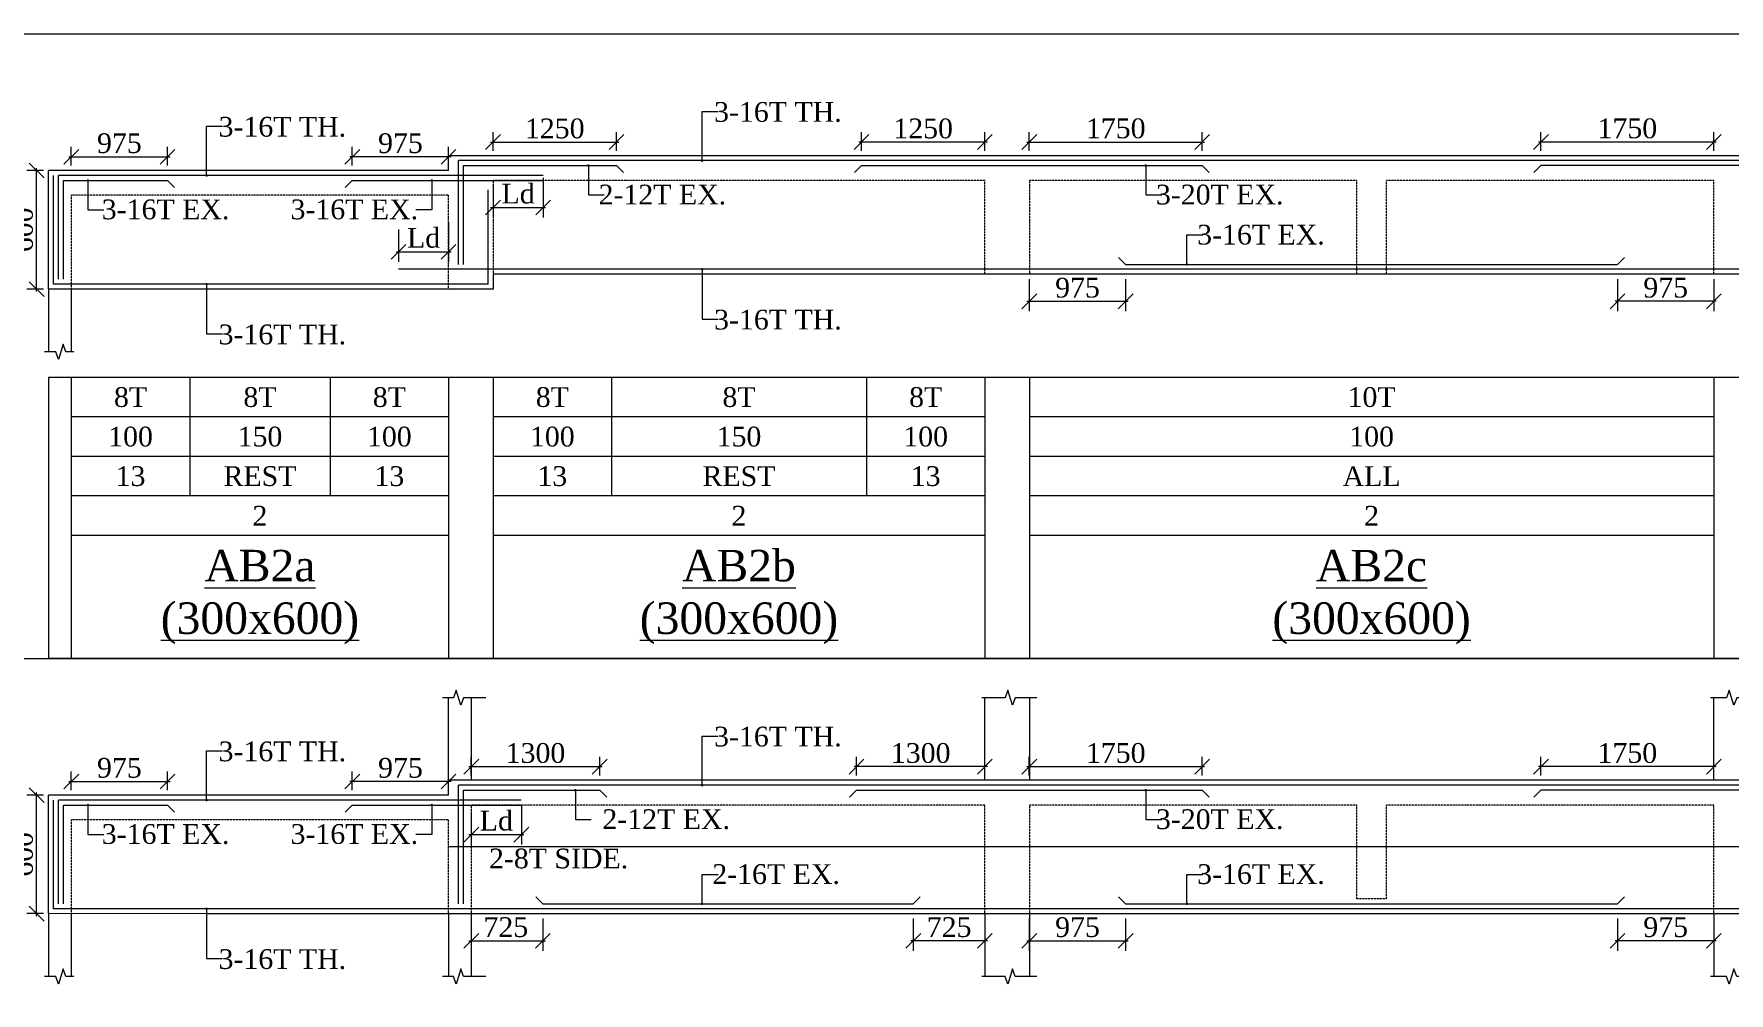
# Model space of a CAD drawing. Header units: inches. Extents: x 11017527 to 11245450, y -2821070 to -2693013.
# Drawn here: x 11085609 to 11102772, y -2754887 to -2745177 of the extents above; entities that cross this region are included whole.
import ezdxf
from ezdxf.enums import TextEntityAlignment as Align

# ---------------------------------------------------------------- set-up
doc = ezdxf.new("R2010")
doc.units = ezdxf.units.IN
doc.header["$LTSCALE"] = 0.5
doc.header["$MEASUREMENT"] = 0
doc.linetypes.add('HIDDEN', pattern=[9.525, 6.35, -3.175])
doc.layers.get('0').update_dxf_attribs({"lineweight": 0})
for name, color, linetype, lineweight in [('S-CUT OUT LINE', 9, 'Continuous', 9), ('S-DIM L.S.', 4, 'Continuous', 9), ('S-L.S.SECTION', 5, 'Continuous', 9), ('S-L.S.SLAB LINE', 8, 'HIDDEN', 5), ('S-L.S.STEEL', 6, 'Continuous', 15), ('S-SECTION MARK', 7, 'Continuous', 0), ('S-SHEET', 251, 'Continuous', 0), ('S-TEXT', 7, 'Continuous', 0), ('S-TEXT L.S. BEAM NO.', 30, 'Continuous', 5), ('S-TEXT. L.S.', 7, 'Continuous', 13)]:
    doc.layers.add(name, color=color, linetype=linetype, lineweight=lineweight)
doc.styles.add('135', font='arial.ttf', dxfattribs={"width": 0.8, "height": 135})
doc.styles.get("Standard").update_dxf_attribs({"font": 'times.ttf'})
doc.styles.add('TEXT', font='times.ttf')
doc.dimstyles.new('75', dxfattribs={"dimtxt": 135, "dimasz": 90, "dimexe": 0.1, "dimexo": 0.03, "dimgap": 0.09, "dimtad": 1, "dimdec": 0, "dimzin": 0, "dimdsep": 46, "dimtxsty": '135', "dimblk": 'ARCHTICK', "dimcen": 0.09, "dimclrd": 256, "dimclre": 256, "dimclrt": 256, "dimadec": 0, "dimazin": 0, "dimtfac": 1, "dimtdec": 0, "dimtofl": 0, "dimtmove": 1, "dimatfit": 3, "dimldrblk": 'DOTSMALL', "dimfxl": 1, "dimtolj": 1, "dimtzin": 0, "dimlwd": -1, "dimlwe": -1, "dimarcsym": 0})
doc.dimstyles.new('SETU_1', dxfattribs={"dimtxt": 200, "dimasz": 150, "dimexe": 100, "dimexo": 50, "dimgap": 35, "dimtad": 1, "dimdec": 0, "dimzin": 0, "dimdsep": 46, "dimtxsty": 'Standard', "dimblk": 'OBLIQUE', "dimcen": 150, "dimdle": 25, "dimclrd": 4, "dimclre": 7, "dimclrt": 256, "dimadec": 0, "dimazin": 0, "dimtfac": 1, "dimtdec": 0, "dimtofl": 0, "dimtmove": 1, "dimatfit": 3, "dimfxl": 1, "dimtolj": 1, "dimtzin": 0, "dimlwd": -1, "dimlwe": 5, "dimarcsym": 1})

# ---------------------------------------------------------------- blocks, each defined once
blk = doc.blocks.new('_Oblique')
at = {"color": 0, "linetype": 'ByBlock', "lineweight": -2}
blk.add_line((-0.5, -0.5), (0.5, 0.5), dxfattribs=at)
blk = doc.blocks.new('*D30')
at = {"layer": 'S-DIM L.S.', "color": 7, "lineweight": 5, "transparency": 16777216}
for p, q in [((11085987, -2746510), (11085987, -2746321)), ((11086962, -2746510), (11086962, -2746321))]:
    blk.add_line(p, q, dxfattribs=at)
at = {"layer": 'S-DIM L.S.', "color": 7, "transparency": 16777216}
blk.add_line((11085962, -2746421), (11086987, -2746421), dxfattribs=at)
at = {"layer": 'S-DIM L.S.', "color": 7, "transparency": 16777216, "xscale": 150, "yscale": 150, "zscale": 150, "rotation": 180}
blk.add_blockref('_Oblique', (11085987, -2746421), dxfattribs=at)
at = {"layer": 'S-DIM L.S.', "color": 7, "transparency": 16777216, "xscale": 150, "yscale": 150, "zscale": 150}
blk.add_blockref('_Oblique', (11086962, -2746421), dxfattribs=at)
at = {"layer": 'S-DIM L.S.', "transparency": 16777216, "insert": (11086474, -2746284), "char_height": 200, "attachment_point": 5, "style": 'TEXT'}
blk.add_mtext('\\A1;975', dxfattribs=at)
blk = doc.blocks.new('*D31')
at = {"layer": 'S-DIM L.S.', "color": 7, "lineweight": 5, "transparency": 16777216}
for p, q in [((11088832, -2746510), (11088832, -2746321)), ((11089807, -2746510), (11089807, -2746321))]:
    blk.add_line(p, q, dxfattribs=at)
at = {"layer": 'S-DIM L.S.', "color": 7, "transparency": 16777216}
blk.add_line((11089832, -2746421), (11088807, -2746421), dxfattribs=at)
at = {"layer": 'S-DIM L.S.', "color": 7, "transparency": 16777216, "xscale": 150, "yscale": 150, "zscale": 150, "rotation": 180}
blk.add_blockref('_Oblique', (11088832, -2746421), dxfattribs=at)
at = {"layer": 'S-DIM L.S.', "color": 7, "transparency": 16777216, "xscale": 150, "yscale": 150, "zscale": 150}
blk.add_blockref('_Oblique', (11089807, -2746421), dxfattribs=at)
at = {"layer": 'S-DIM L.S.', "transparency": 16777216, "insert": (11089320, -2746284), "char_height": 200, "attachment_point": 5, "style": 'TEXT'}
blk.add_mtext('\\A1;975', dxfattribs=at)
blk = doc.blocks.new('*D32')
at = {"layer": 'S-DIM L.S.', "color": 7, "lineweight": 5, "transparency": 16777216}
for p, q in [((11085707, -2746560), (11085536, -2746560)), ((11085707, -2747760), (11085536, -2747760))]:
    blk.add_line(p, q, dxfattribs=at)
at = {"layer": 'S-DIM L.S.', "color": 6, "transparency": 16777216}
blk.add_line((11085636, -2747785), (11085636, -2746535), dxfattribs=at)
at = {"layer": 'S-DIM L.S.', "color": 6, "transparency": 16777216, "xscale": 150, "yscale": 150, "zscale": 150}
for p, rotation in [((11085636, -2746560), 90), ((11085636, -2747760), 270)]:
    blk.add_blockref('_Oblique', p, dxfattribs=dict(at, rotation=rotation))
at = {"layer": 'S-DIM L.S.', "transparency": 16777216, "insert": (11085499, -2747160), "char_height": 200, "attachment_point": 5, "rotation": 90, "style": 'TEXT'}
blk.add_mtext('\\A1;600', dxfattribs=at)
blk = doc.blocks.new('_ArchTick')
at = {"color": 0, "linetype": 'ByBlock', "const_width": 0.15}
blk.add_lwpolyline([(-0.5, -0.5), (0.5, 0.5)], dxfattribs=at)
blk = doc.blocks.new('*D35')
at = {"layer": 'S-DIM L.S.', "color": 7, "transparency": 16777216}
blk.add_line((11090232, -2746271), (11091532, -2746271), dxfattribs=at)
at = {"layer": 'S-DIM L.S.', "color": 7, "lineweight": 5, "transparency": 16777216}
for p, q in [((11090257, -2746360), (11090257, -2746171)), ((11091507, -2746360), (11091507, -2746171))]:
    blk.add_line(p, q, dxfattribs=at)
at = {"layer": 'S-DIM L.S.', "color": 7, "transparency": 16777216, "xscale": 150, "yscale": 150, "zscale": 150, "rotation": 180}
blk.add_blockref('_Oblique', (11090257, -2746271), dxfattribs=at)
at = {"layer": 'S-DIM L.S.', "color": 7, "transparency": 16777216, "xscale": 150, "yscale": 150, "zscale": 150}
blk.add_blockref('_Oblique', (11091507, -2746271), dxfattribs=at)
at = {"layer": 'S-DIM L.S.', "transparency": 16777216, "insert": (11090882, -2746135), "char_height": 200, "attachment_point": 5, "style": 'TEXT'}
blk.add_mtext('\\A1;1250', dxfattribs=at)
blk = doc.blocks.new('*D38')
at = {"layer": 'S-DIM L.S.', "color": 7, "transparency": 16777216}
blk.add_line((11102642, -2746271), (11100842, -2746271), dxfattribs=at)
at = {"layer": 'S-DIM L.S.', "color": 7, "lineweight": 5, "transparency": 16777216}
for p, q in [((11100867, -2746360), (11100867, -2746171)), ((11102617, -2746360), (11102617, -2746171))]:
    blk.add_line(p, q, dxfattribs=at)
at = {"layer": 'S-DIM L.S.', "color": 7, "transparency": 16777216, "xscale": 150, "yscale": 150, "zscale": 150, "rotation": 180}
blk.add_blockref('_Oblique', (11100867, -2746271), dxfattribs=at)
at = {"layer": 'S-DIM L.S.', "color": 7, "transparency": 16777216, "xscale": 150, "yscale": 150, "zscale": 150}
blk.add_blockref('_Oblique', (11102617, -2746271), dxfattribs=at)
at = {"layer": 'S-DIM L.S.', "transparency": 16777216, "insert": (11101742, -2746134), "char_height": 200, "attachment_point": 5, "style": 'TEXT'}
blk.add_mtext('\\A1;1750', dxfattribs=at)
blk = doc.blocks.new('*D39')
at = {"layer": 'S-DIM L.S.', "color": 7, "lineweight": 5, "transparency": 16777216}
for p, q in [((11101642, -2747660), (11101642, -2747984)), ((11102617, -2747660), (11102617, -2747984))]:
    blk.add_line(p, q, dxfattribs=at)
at = {"layer": 'S-DIM L.S.', "color": 7, "transparency": 16777216}
blk.add_line((11102642, -2747884), (11101617, -2747884), dxfattribs=at)
at = {"layer": 'S-DIM L.S.', "color": 7, "transparency": 16777216, "xscale": 150, "yscale": 150, "zscale": 150, "rotation": 180}
blk.add_blockref('_Oblique', (11101642, -2747884), dxfattribs=at)
at = {"layer": 'S-DIM L.S.', "color": 7, "transparency": 16777216, "xscale": 150, "yscale": 150, "zscale": 150}
blk.add_blockref('_Oblique', (11102617, -2747884), dxfattribs=at)
at = {"layer": 'S-DIM L.S.', "transparency": 16777216, "insert": (11102130, -2747747), "char_height": 200, "attachment_point": 5, "style": 'TEXT'}
blk.add_mtext('\\A1;975', dxfattribs=at)
blk = doc.blocks.new('*D40')
at = {"layer": 'S-DIM L.S.', "color": 7, "transparency": 16777216}
blk.add_line((11095662, -2746271), (11097462, -2746271), dxfattribs=at)
at = {"layer": 'S-DIM L.S.', "color": 7, "lineweight": 5, "transparency": 16777216}
for p, q in [((11095687, -2746360), (11095687, -2746171)), ((11097437, -2746360), (11097437, -2746171))]:
    blk.add_line(p, q, dxfattribs=at)
at = {"layer": 'S-DIM L.S.', "color": 7, "transparency": 16777216, "xscale": 150, "yscale": 150, "zscale": 150, "rotation": 180}
blk.add_blockref('_Oblique', (11095687, -2746271), dxfattribs=at)
at = {"layer": 'S-DIM L.S.', "color": 7, "transparency": 16777216, "xscale": 150, "yscale": 150, "zscale": 150}
blk.add_blockref('_Oblique', (11097437, -2746271), dxfattribs=at)
at = {"layer": 'S-DIM L.S.', "transparency": 16777216, "insert": (11096562, -2746134), "char_height": 200, "attachment_point": 5, "style": 'TEXT'}
blk.add_mtext('\\A1;1750', dxfattribs=at)
blk = doc.blocks.new('*D41')
at = {"layer": 'S-DIM L.S.', "color": 7, "lineweight": 5, "transparency": 16777216}
for p, q in [((11095687, -2747660), (11095687, -2747984)), ((11096662, -2747660), (11096662, -2747984))]:
    blk.add_line(p, q, dxfattribs=at)
at = {"layer": 'S-DIM L.S.', "color": 7, "transparency": 16777216}
blk.add_line((11095662, -2747884), (11096687, -2747884), dxfattribs=at)
at = {"layer": 'S-DIM L.S.', "color": 7, "transparency": 16777216, "xscale": 150, "yscale": 150, "zscale": 150, "rotation": 180}
blk.add_blockref('_Oblique', (11095687, -2747884), dxfattribs=at)
at = {"layer": 'S-DIM L.S.', "color": 7, "transparency": 16777216, "xscale": 150, "yscale": 150, "zscale": 150}
blk.add_blockref('_Oblique', (11096662, -2747884), dxfattribs=at)
at = {"layer": 'S-DIM L.S.', "transparency": 16777216, "insert": (11096175, -2747747), "char_height": 200, "attachment_point": 5, "style": 'TEXT'}
blk.add_mtext('\\A1;975', dxfattribs=at)
blk = doc.blocks.new('*D42')
at = {"layer": 'S-DIM L.S.', "color": 7, "transparency": 16777216}
blk.add_line((11095262, -2746271), (11093962, -2746271), dxfattribs=at)
at = {"layer": 'S-DIM L.S.', "color": 7, "lineweight": 5, "transparency": 16777216}
for p, q in [((11093987, -2746360), (11093987, -2746171)), ((11095237, -2746360), (11095237, -2746171))]:
    blk.add_line(p, q, dxfattribs=at)
at = {"layer": 'S-DIM L.S.', "color": 7, "transparency": 16777216, "xscale": 150, "yscale": 150, "zscale": 150, "rotation": 180}
blk.add_blockref('_Oblique', (11093987, -2746271), dxfattribs=at)
at = {"layer": 'S-DIM L.S.', "color": 7, "transparency": 16777216, "xscale": 150, "yscale": 150, "zscale": 150}
blk.add_blockref('_Oblique', (11095237, -2746271), dxfattribs=at)
at = {"layer": 'S-DIM L.S.', "transparency": 16777216, "insert": (11094612, -2746135), "char_height": 200, "attachment_point": 5, "style": 'TEXT'}
blk.add_mtext('\\A1;1250', dxfattribs=at)
blk = doc.blocks.new('*D329')
at = {"layer": 'S-DIM L.S.', "color": 7, "lineweight": 5, "transparency": 16777216}
for p, q in [((11089301, -2747158), (11089301, -2747483)), ((11089807, -2747083), (11089807, -2747483))]:
    blk.add_line(p, q, dxfattribs=at)
at = {"layer": 'S-DIM L.S.', "color": 7, "transparency": 16777216}
blk.add_line((11089276, -2747383), (11089832, -2747383), dxfattribs=at)
at = {"layer": 'S-DIM L.S.', "color": 7, "transparency": 16777216, "xscale": 150, "yscale": 150, "zscale": 150, "rotation": 180}
blk.add_blockref('_Oblique', (11089301, -2747383), dxfattribs=at)
at = {"layer": 'S-DIM L.S.', "color": 7, "transparency": 16777216, "xscale": 150, "yscale": 150, "zscale": 150}
blk.add_blockref('_Oblique', (11089807, -2747383), dxfattribs=at)
at = {"layer": 'S-DIM L.S.', "transparency": 16777216, "insert": (11089554, -2747243), "char_height": 200, "attachment_point": 5, "style": 'TEXT'}
blk.add_mtext('\\A1;Ld', dxfattribs=at)
blk = doc.blocks.new('*D330')
at = {"layer": 'S-DIM L.S.', "color": 7, "lineweight": 5, "transparency": 16777216}
for p, q in [((11090764, -2746635), (11090764, -2747034)), ((11090257, -2746710), (11090257, -2747034))]:
    blk.add_line(p, q, dxfattribs=at)
at = {"layer": 'S-DIM L.S.', "color": 7, "transparency": 16777216}
blk.add_line((11090232, -2746934), (11090789, -2746934), dxfattribs=at)
at = {"layer": 'S-DIM L.S.', "color": 7, "transparency": 16777216, "xscale": 150, "yscale": 150, "zscale": 150, "rotation": 180}
blk.add_blockref('_Oblique', (11090257, -2746934), dxfattribs=at)
at = {"layer": 'S-DIM L.S.', "color": 7, "transparency": 16777216, "xscale": 150, "yscale": 150, "zscale": 150}
blk.add_blockref('_Oblique', (11090764, -2746934), dxfattribs=at)
at = {"layer": 'S-DIM L.S.', "transparency": 16777216, "insert": (11090511, -2746795), "char_height": 200, "attachment_point": 5, "style": 'TEXT'}
blk.add_mtext('\\A1;Ld', dxfattribs=at)
blk = doc.blocks.new('*D358')
at = {"layer": 'S-DIM L.S.', "color": 7, "lineweight": 5, "transparency": 16777216}
for p, q in [((11085987, -2752833), (11085987, -2752645)), ((11086962, -2752833), (11086962, -2752645))]:
    blk.add_line(p, q, dxfattribs=at)
at = {"layer": 'S-DIM L.S.', "color": 7, "transparency": 16777216}
blk.add_line((11085962, -2752745), (11086987, -2752745), dxfattribs=at)
at = {"layer": 'S-DIM L.S.', "color": 7, "transparency": 16777216, "xscale": 150, "yscale": 150, "zscale": 150, "rotation": 180}
blk.add_blockref('_Oblique', (11085987, -2752745), dxfattribs=at)
at = {"layer": 'S-DIM L.S.', "color": 7, "transparency": 16777216, "xscale": 150, "yscale": 150, "zscale": 150}
blk.add_blockref('_Oblique', (11086962, -2752745), dxfattribs=at)
at = {"layer": 'S-DIM L.S.', "transparency": 16777216, "insert": (11086474, -2752608), "char_height": 200, "attachment_point": 5, "style": 'TEXT'}
blk.add_mtext('\\A1;975', dxfattribs=at)
blk = doc.blocks.new('*D359')
at = {"layer": 'S-DIM L.S.', "color": 7, "lineweight": 5, "transparency": 16777216}
for p, q in [((11088832, -2752833), (11088832, -2752645)), ((11089807, -2752833), (11089807, -2752645))]:
    blk.add_line(p, q, dxfattribs=at)
at = {"layer": 'S-DIM L.S.', "color": 7, "transparency": 16777216}
blk.add_line((11089832, -2752745), (11088807, -2752745), dxfattribs=at)
at = {"layer": 'S-DIM L.S.', "color": 7, "transparency": 16777216, "xscale": 150, "yscale": 150, "zscale": 150, "rotation": 180}
blk.add_blockref('_Oblique', (11088832, -2752745), dxfattribs=at)
at = {"layer": 'S-DIM L.S.', "color": 7, "transparency": 16777216, "xscale": 150, "yscale": 150, "zscale": 150}
blk.add_blockref('_Oblique', (11089807, -2752745), dxfattribs=at)
at = {"layer": 'S-DIM L.S.', "transparency": 16777216, "insert": (11089320, -2752608), "char_height": 200, "attachment_point": 5, "style": 'TEXT'}
blk.add_mtext('\\A1;975', dxfattribs=at)
blk = doc.blocks.new('*D360')
at = {"layer": 'S-DIM L.S.', "color": 7, "lineweight": 5, "transparency": 16777216}
for p, q in [((11085707, -2752883), (11085536, -2752883)), ((11085707, -2754083), (11085536, -2754083))]:
    blk.add_line(p, q, dxfattribs=at)
at = {"layer": 'S-DIM L.S.', "color": 6, "transparency": 16777216}
blk.add_line((11085636, -2754108), (11085636, -2752858), dxfattribs=at)
at = {"layer": 'S-DIM L.S.', "color": 6, "transparency": 16777216, "xscale": 150, "yscale": 150, "zscale": 150}
for p, rotation in [((11085636, -2752883), 90), ((11085636, -2754083), 270)]:
    blk.add_blockref('_Oblique', p, dxfattribs=dict(at, rotation=rotation))
at = {"layer": 'S-DIM L.S.', "transparency": 16777216, "insert": (11085499, -2753483), "char_height": 200, "attachment_point": 5, "rotation": 90, "style": 'TEXT'}
blk.add_mtext('\\A1;600', dxfattribs=at)
blk = doc.blocks.new('*D361')
at = {"layer": 'S-DIM L.S.', "color": 7, "lineweight": 5, "transparency": 16777216}
for p, q in [((11090037, -2752683), (11090037, -2752495)), ((11091337, -2752683), (11091337, -2752495))]:
    blk.add_line(p, q, dxfattribs=at)
at = {"layer": 'S-DIM L.S.', "color": 7, "transparency": 16777216}
blk.add_line((11090012, -2752595), (11091362, -2752595), dxfattribs=at)
at = {"layer": 'S-DIM L.S.', "color": 7, "transparency": 16777216, "xscale": 150, "yscale": 150, "zscale": 150, "rotation": 180}
blk.add_blockref('_Oblique', (11090037, -2752595), dxfattribs=at)
at = {"layer": 'S-DIM L.S.', "color": 7, "transparency": 16777216, "xscale": 150, "yscale": 150, "zscale": 150}
blk.add_blockref('_Oblique', (11091337, -2752595), dxfattribs=at)
at = {"layer": 'S-DIM L.S.', "transparency": 16777216, "insert": (11090687, -2752458), "char_height": 200, "attachment_point": 5, "style": 'TEXT'}
blk.add_mtext('\\A1;1300', dxfattribs=at)
blk = doc.blocks.new('*D362')
at = {"layer": 'S-DIM L.S.', "color": 7, "lineweight": 5, "transparency": 16777216}
for p, q in [((11090037, -2754133), (11090037, -2754458)), ((11090762, -2754133), (11090762, -2754458))]:
    blk.add_line(p, q, dxfattribs=at)
at = {"layer": 'S-DIM L.S.', "color": 7, "transparency": 16777216}
blk.add_line((11090012, -2754358), (11090787, -2754358), dxfattribs=at)
at = {"layer": 'S-DIM L.S.', "color": 7, "transparency": 16777216, "xscale": 150, "yscale": 150, "zscale": 150, "rotation": 180}
blk.add_blockref('_Oblique', (11090037, -2754358), dxfattribs=at)
at = {"layer": 'S-DIM L.S.', "color": 7, "transparency": 16777216, "xscale": 150, "yscale": 150, "zscale": 150}
blk.add_blockref('_Oblique', (11090762, -2754358), dxfattribs=at)
at = {"layer": 'S-DIM L.S.', "transparency": 16777216, "insert": (11090387, -2754221), "char_height": 200, "attachment_point": 5, "style": 'TEXT'}
blk.add_mtext('\\A1;725', dxfattribs=at)
blk = doc.blocks.new('*D350')
at = {"layer": 'S-DIM L.S.', "color": 7, "lineweight": 5, "transparency": 16777216}
for p, q in [((11100867, -2752683), (11100867, -2752495)), ((11102617, -2752683), (11102617, -2752495))]:
    blk.add_line(p, q, dxfattribs=at)
at = {"layer": 'S-DIM L.S.', "color": 7, "transparency": 16777216}
blk.add_line((11102642, -2752595), (11100842, -2752595), dxfattribs=at)
at = {"layer": 'S-DIM L.S.', "color": 7, "transparency": 16777216, "xscale": 150, "yscale": 150, "zscale": 150, "rotation": 180}
blk.add_blockref('_Oblique', (11100867, -2752595), dxfattribs=at)
at = {"layer": 'S-DIM L.S.', "color": 7, "transparency": 16777216, "xscale": 150, "yscale": 150, "zscale": 150}
blk.add_blockref('_Oblique', (11102617, -2752595), dxfattribs=at)
at = {"layer": 'S-DIM L.S.', "transparency": 16777216, "insert": (11101742, -2752458), "char_height": 200, "attachment_point": 5, "style": 'TEXT'}
blk.add_mtext('\\A1;1750', dxfattribs=at)
blk = doc.blocks.new('*D351')
at = {"layer": 'S-DIM L.S.', "color": 7, "lineweight": 5, "transparency": 16777216}
for p, q in [((11101642, -2754133), (11101642, -2754458)), ((11102617, -2754133), (11102617, -2754458))]:
    blk.add_line(p, q, dxfattribs=at)
at = {"layer": 'S-DIM L.S.', "color": 7, "transparency": 16777216}
blk.add_line((11102642, -2754358), (11101617, -2754358), dxfattribs=at)
at = {"layer": 'S-DIM L.S.', "color": 7, "transparency": 16777216, "xscale": 150, "yscale": 150, "zscale": 150, "rotation": 180}
blk.add_blockref('_Oblique', (11101642, -2754358), dxfattribs=at)
at = {"layer": 'S-DIM L.S.', "color": 7, "transparency": 16777216, "xscale": 150, "yscale": 150, "zscale": 150}
blk.add_blockref('_Oblique', (11102617, -2754358), dxfattribs=at)
at = {"layer": 'S-DIM L.S.', "transparency": 16777216, "insert": (11102130, -2754221), "char_height": 200, "attachment_point": 5, "style": 'TEXT'}
blk.add_mtext('\\A1;975', dxfattribs=at)
blk = doc.blocks.new('*D352')
at = {"layer": 'S-DIM L.S.', "color": 7, "lineweight": 5, "transparency": 16777216}
for p, q in [((11095687, -2752683), (11095687, -2752495)), ((11097437, -2752683), (11097437, -2752495))]:
    blk.add_line(p, q, dxfattribs=at)
at = {"layer": 'S-DIM L.S.', "color": 7, "transparency": 16777216}
blk.add_line((11095662, -2752595), (11097462, -2752595), dxfattribs=at)
at = {"layer": 'S-DIM L.S.', "color": 7, "transparency": 16777216, "xscale": 150, "yscale": 150, "zscale": 150, "rotation": 180}
blk.add_blockref('_Oblique', (11095687, -2752595), dxfattribs=at)
at = {"layer": 'S-DIM L.S.', "color": 7, "transparency": 16777216, "xscale": 150, "yscale": 150, "zscale": 150}
blk.add_blockref('_Oblique', (11097437, -2752595), dxfattribs=at)
at = {"layer": 'S-DIM L.S.', "transparency": 16777216, "insert": (11096562, -2752458), "char_height": 200, "attachment_point": 5, "style": 'TEXT'}
blk.add_mtext('\\A1;1750', dxfattribs=at)
blk = doc.blocks.new('*D353')
at = {"layer": 'S-DIM L.S.', "color": 7, "lineweight": 5, "transparency": 16777216}
for p, q in [((11095687, -2754133), (11095687, -2754458)), ((11096662, -2754133), (11096662, -2754458))]:
    blk.add_line(p, q, dxfattribs=at)
at = {"layer": 'S-DIM L.S.', "color": 7, "transparency": 16777216}
blk.add_line((11095662, -2754358), (11096687, -2754358), dxfattribs=at)
at = {"layer": 'S-DIM L.S.', "color": 7, "transparency": 16777216, "xscale": 150, "yscale": 150, "zscale": 150, "rotation": 180}
blk.add_blockref('_Oblique', (11095687, -2754358), dxfattribs=at)
at = {"layer": 'S-DIM L.S.', "color": 7, "transparency": 16777216, "xscale": 150, "yscale": 150, "zscale": 150}
blk.add_blockref('_Oblique', (11096662, -2754358), dxfattribs=at)
at = {"layer": 'S-DIM L.S.', "transparency": 16777216, "insert": (11096175, -2754221), "char_height": 200, "attachment_point": 5, "style": 'TEXT'}
blk.add_mtext('\\A1;975', dxfattribs=at)
blk = doc.blocks.new('*D354')
at = {"layer": 'S-DIM L.S.', "color": 7, "lineweight": 5, "transparency": 16777216}
for p, q in [((11093937, -2752683), (11093937, -2752495)), ((11095237, -2752683), (11095237, -2752495))]:
    blk.add_line(p, q, dxfattribs=at)
at = {"layer": 'S-DIM L.S.', "color": 7, "transparency": 16777216}
blk.add_line((11095262, -2752595), (11093912, -2752595), dxfattribs=at)
at = {"layer": 'S-DIM L.S.', "color": 7, "transparency": 16777216, "xscale": 150, "yscale": 150, "zscale": 150, "rotation": 180}
blk.add_blockref('_Oblique', (11093937, -2752595), dxfattribs=at)
at = {"layer": 'S-DIM L.S.', "color": 7, "transparency": 16777216, "xscale": 150, "yscale": 150, "zscale": 150}
blk.add_blockref('_Oblique', (11095237, -2752595), dxfattribs=at)
at = {"layer": 'S-DIM L.S.', "transparency": 16777216, "insert": (11094587, -2752458), "char_height": 200, "attachment_point": 5, "style": 'TEXT'}
blk.add_mtext('\\A1;1300', dxfattribs=at)
blk = doc.blocks.new('*D355')
at = {"layer": 'S-DIM L.S.', "color": 7, "lineweight": 5, "transparency": 16777216}
for p, q in [((11094512, -2754133), (11094512, -2754458)), ((11095237, -2754133), (11095237, -2754458))]:
    blk.add_line(p, q, dxfattribs=at)
at = {"layer": 'S-DIM L.S.', "color": 7, "transparency": 16777216}
blk.add_line((11095262, -2754358), (11094487, -2754358), dxfattribs=at)
at = {"layer": 'S-DIM L.S.', "color": 7, "transparency": 16777216, "xscale": 150, "yscale": 150, "zscale": 150, "rotation": 180}
blk.add_blockref('_Oblique', (11094512, -2754358), dxfattribs=at)
at = {"layer": 'S-DIM L.S.', "color": 7, "transparency": 16777216, "xscale": 150, "yscale": 150, "zscale": 150}
blk.add_blockref('_Oblique', (11095237, -2754358), dxfattribs=at)
at = {"layer": 'S-DIM L.S.', "transparency": 16777216, "insert": (11094875, -2754221), "char_height": 200, "attachment_point": 5, "style": 'TEXT'}
blk.add_mtext('\\A1;725', dxfattribs=at)
blk = doc.blocks.new('*D366')
at = {"layer": 'S-DIM L.S.', "color": 7, "lineweight": 5, "transparency": 16777216}
for p, q in [((11090544, -2752983), (11090544, -2753383)), ((11090037, -2753058), (11090037, -2753383))]:
    blk.add_line(p, q, dxfattribs=at)
at = {"layer": 'S-DIM L.S.', "color": 7, "transparency": 16777216}
blk.add_line((11090012, -2753283), (11090569, -2753283), dxfattribs=at)
at = {"layer": 'S-DIM L.S.', "color": 7, "transparency": 16777216, "xscale": 150, "yscale": 150, "zscale": 150, "rotation": 180}
blk.add_blockref('_Oblique', (11090037, -2753283), dxfattribs=at)
at = {"layer": 'S-DIM L.S.', "color": 7, "transparency": 16777216, "xscale": 150, "yscale": 150, "zscale": 150}
blk.add_blockref('_Oblique', (11090544, -2753283), dxfattribs=at)
at = {"layer": 'S-DIM L.S.', "transparency": 16777216, "insert": (11090291, -2753143), "char_height": 200, "attachment_point": 5, "style": 'TEXT'}
blk.add_mtext('\\A1;Ld', dxfattribs=at)

msp = doc.modelspace()

# ---------------------------------------------------------------- linework, layer by layer
at = {"layer": 'S-CUT OUT LINE'}
for points, elevation in [([(11086011.518, -2748396.016), (11085932.978, -2748396.016), (11085905.007, -2748319.168), (11085858.331, -2748472.863), (11085830.36, -2748396.016), (11085714.418, -2748396.016)], 0.004), ([(11090183.059, -2751896.959), (11089959.543, -2751896.959), (11089931.573, -2751973.807), (11089884.896, -2751820.111), (11089856.926, -2751896.959), (11089745.073, -2751896.959)], 0.003), ([(11095762.333, -2751896.959), (11095544.054, -2751896.959), (11095516.084, -2751973.807), (11095469.407, -2751820.111), (11095441.437, -2751896.959), (11095204.814, -2751896.959)], 0.031), ([(11103142.333, -2751896.959), (11102849.054, -2751896.959), (11102821.084, -2751973.807), (11102774.407, -2751820.111), (11102746.437, -2751896.959), (11102584.814, -2751896.959)], 0.031), ([(11086011.518, -2754719.728), (11085932.978, -2754719.728), (11085905.007, -2754642.88), (11085858.331, -2754796.576), (11085830.36, -2754719.728), (11085714.418, -2754719.728)], 0.037), ([(11090183.059, -2754719.728), (11089959.543, -2754719.728), (11089931.573, -2754642.88), (11089884.896, -2754796.576), (11089856.926, -2754719.728), (11089745.073, -2754719.728)], 0.003), ([(11095762.333, -2754719.728), (11095544.054, -2754719.728), (11095516.084, -2754642.88), (11095469.407, -2754796.576), (11095441.437, -2754719.728), (11095204.814, -2754719.728)], 0.031), ([(11103142.333, -2754719.728), (11102849.054, -2754719.728), (11102821.084, -2754642.88), (11102774.407, -2754796.576), (11102746.437, -2754719.728), (11102584.814, -2754719.728)], 0.031)]:
    msp.add_lwpolyline(points, dxfattribs=dict(at, elevation=elevation))
at = {"layer": 'S-L.S.SECTION', "color": 5}
for p, q in [((11089807.331, -2746559.626, -0.019), (11089807.333, -2746409.631, -0.013)), ((11108497.333, -2746409.631, -0.029), (11089807.333, -2746409.631, -0.013)), ((11089807.331, -2746559.626, -0.019), (11085756.996, -2746559.583, -0.03)), ((11085756.996, -2747759.535, -0.018), (11085756.996, -2746559.583, -0.03)), ((11108047.329, -2747609.624, -0.013), (11090257.333, -2747609.624, -0.013)), ((11090257.333, -2747609.624, -0.013), (11090257.333, -2747759.631, -0.013)), ((11090257.333, -2747759.583, -0.006), (11085756.996, -2747759.535, -0.018)), ((11089807.331, -2752883.387, -0.027), (11089807.333, -2752733.344, 0.008)), ((11108497.333, -2752733.344, -0.008), (11089807.333, -2752733.344, 0.008)), ((11089807.333, -2752883.387, -0.027), (11085756.996, -2752883.344, -0.038)), ((11085756.996, -2754083.296, -0.026), (11085756.996, -2752883.344, -0.038)), ((11090037.494, -2754083.344, -0.043), (11085756.996, -2754083.296, -0.026)), ((11108497.333, -2754083.344, -0.008), (11087356.622, -2754083.344, 0.01))]:
    msp.add_line(p, q, dxfattribs=at)
at = {"layer": 'S-L.S.SECTION', "color": 1}
for p, q in [((11085756.996, -2747759.535, -0.018), (11085756.996, -2748395.967, -0.03)), ((11085986.996, -2747759.583, 0.016), (11085986.996, -2748396.016, 0.004)), ((11089807.333, -2752733.344, 0.008), (11089807.333, -2751896.959, 0.008)), ((11090037.333, -2751896.959, 0.003), (11090037.333, -2752733.344, 0.003)), ((11095237.333, -2752733.344, -0.004), (11095237.333, -2751896.959, -0.004)), ((11095687.333, -2751896.959, 0.025), (11095687.333, -2752733.344, 0.025)), ((11102617.333, -2752733.344, 0.008), (11102617.333, -2751896.959, 0.008)), ((11085756.996, -2754083.296, -0.026), (11085756.996, -2754719.728, -0.038)), ((11085986.996, -2754083.344, 0.008), (11085986.996, -2754719.776, -0.004)), ((11089807.333, -2754083.296, 0.02), (11089807.333, -2754719.728, 0.008)), ((11090037.333, -2754083.296, 0.02), (11090037.333, -2754719.728, 0.008)), ((11095237.333, -2754083.344, -0.004), (11095237.333, -2754719.728, -0.004)), ((11095687.333, -2754083.344, 0.025), (11095687.333, -2754719.728, 0.025)), ((11102617.333, -2754083.344, 0.008), (11102617.333, -2754719.728, 0.008))]:
    msp.add_line(p, q, dxfattribs=at)
at = {"layer": 'S-L.S.SLAB LINE', "linetype": 'HIDDEN', "ltscale": 0.8}
for p, q in [((11095237.333, -2746659.632, -0.013), (11090257.333, -2746659.632, 0.004)), ((11090257.333, -2746659.632, -0.013), (11090257.333, -2747609.624, -0.013)), ((11095237.333, -2747609.624, -0.025), (11095237.333, -2746659.632, -0.025)), ((11099002.333, -2746659.632, -0.004), (11095687.333, -2746659.632, -0.001)), ((11095687.333, -2746659.632, -0.013), (11095687.333, -2747609.624, -0.013)), ((11099002.333, -2747609.624, -0.013), (11099002.333, -2746659.632, -0.013)), ((11102617.333, -2746659.632, -0.007), (11099302.333, -2746659.632, -0.004)), ((11099302.333, -2747609.624, -0.013), (11099302.333, -2746659.632, -0.013)), ((11102617.333, -2747609.624, -0.013), (11102617.333, -2746659.632, -0.013)), ((11089807.333, -2746809.632, -0.009), (11085986.996, -2746809.587, 0.005)), ((11085986.996, -2746809.587, -0.01), (11085986.996, -2747759.535, -0.001)), ((11089807.333, -2747759.578, -0.013), (11089807.333, -2746809.632, -0.022)), ((11095237.333, -2752983.345, 0.008), (11090037.333, -2752983.345, -0.004)), ((11090037.333, -2752983.345, -0.021), (11090037.333, -2754083.344, -0.021)), ((11095237.333, -2754083.344, -0.004), (11095237.333, -2752983.345, -0.004)), ((11099002.333, -2752983.345, 0.017), (11095687.333, -2752983.345, 0.02)), ((11095687.333, -2752983.345, 0.008), (11095687.333, -2754083.344, 0.008)), ((11099002.333, -2753933.344, 0.008), (11099002.333, -2752983.345, 0.008)), ((11102617.333, -2752983.345, 0.014), (11099302.333, -2752983.345, 0.017)), ((11099302.333, -2753933.344, 0.008), (11099302.333, -2752983.345, 0.008)), ((11102617.333, -2754083.344, 0.008), (11102617.333, -2752983.345, 0.008)), ((11089807.333, -2753133.393, -0.018), (11085986.996, -2753133.348, -0.004)), ((11085986.996, -2753133.348, -0.018), (11085986.996, -2754083.296, -0.009)), ((11089807.333, -2754083.296, 0.02), (11089807.333, -2753133.345, 0.011)), ((11099302.333, -2753933.344, 0), (11099002.333, -2753933.344, 0.001))]:
    msp.add_line(p, q, dxfattribs=at)
at = {"layer": 'S-L.S.STEEL', "color": 1}
for p, q in [((11108397.333, -2746459.631, -0.029), (11089907.333, -2746459.631, -0.013)), ((11089907.333, -2747509.624, -0.013), (11089907.333, -2746459.631, -0.013)), ((11085806.996, -2747709.535, -0.018), (11085806.996, -2746609.583, -0.03)), ((11090763.716, -2746609.638, -0.016), (11085856.996, -2746609.583, -0.03)), ((11085856.996, -2747659.535, -0.018), (11085856.996, -2746609.583, -0.03)), ((11090207.333, -2747709.583, 0.011), (11090207.333, -2746753.786, -0.001)), ((11109003.712, -2747559.624, -0.029), (11089300.95, -2747559.624, -0.013)), ((11090207.333, -2747709.583, -0.006), (11085806.996, -2747709.535, -0.018)), ((11108397.333, -2752783.344, -0.008), (11089907.333, -2752783.344, 0.008)), ((11089907.333, -2753983.344, 0.008), (11089907.333, -2752783.344, 0.008)), ((11085806.996, -2754033.344, -0.026), (11085806.996, -2752933.344, -0.038)), ((11090543.716, -2752933.392, -0.055), (11085856.996, -2752933.344, -0.038)), ((11085856.996, -2753983.296, -0.026), (11085856.996, -2752933.344, -0.038)), ((11108447.333, -2754033.344, -0.007), (11085806.996, -2754033.344, 0.012))]:
    msp.add_line(p, q, dxfattribs=at)
at = {"layer": 'S-L.S.STEEL'}
for p, q in [((11085906.996, -2746659.583, -0.03), (11086961.996, -2746659.574, -0.026)), ((11085906.996, -2747659.535, -0.018), (11085906.996, -2746659.583, -0.03)), ((11086961.996, -2746659.574, -0.013), (11087033.005, -2746730.582, -0.013)), ((11088832.333, -2746659.642, -0.027), (11088761.324, -2746730.651, -0.027)), ((11088832.333, -2746659.642, -0.025), (11090763.716, -2746659.625, -0.039)), ((11089957.333, -2747509.624, -0.013), (11089957.333, -2746509.631, -0.013)), ((11089957.333, -2746509.631, -0.013), (11091507.333, -2746509.631, -0.026)), ((11091507.333, -2746509.631, -0.013), (11091578.342, -2746580.64, -0.013)), ((11093987.333, -2746509.631, -0.025), (11093916.324, -2746580.64, -0.025)), ((11093987.333, -2746509.631, -0.023), (11097437.333, -2746509.631, -0.063)), ((11097437.333, -2746509.631, -0.013), (11097508.342, -2746580.64, -0.013)), ((11100867.333, -2746509.631, -0.013), (11100796.324, -2746580.64, -0.013)), ((11104342.333, -2746509.631, -0.013), (11100867.333, -2746509.631, -0.063)), ((11096662.333, -2747509.624, 0.008), (11096591.324, -2747438.615, 0.008)), ((11096662.333, -2747509.624, -0.013), (11101642.333, -2747509.624, -0.013)), ((11101642.333, -2747509.624, -0.003), (11101713.342, -2747438.615, -0.003)), ((11089957.333, -2753983.344, 0.008), (11089957.333, -2752833.344, 0.008)), ((11089957.333, -2752833.344, 0.008), (11091337.333, -2752833.344, -0.005)), ((11091337.333, -2752833.344, 0.008), (11091408.342, -2752904.352, 0.008)), ((11093937.333, -2752833.344, -0.004), (11093866.324, -2752904.352, -0.004)), ((11093937.333, -2752833.344, -0.002), (11097437.333, -2752833.344, -0.042)), ((11097437.333, -2752833.344, 0.008), (11097508.342, -2752904.352, 0.008)), ((11100867.333, -2752833.344, 0.008), (11100796.324, -2752904.352, 0.008)), ((11104367.333, -2752833.344, 0.008), (11100867.333, -2752833.344, -0.042)), ((11085906.996, -2752983.344, -0.038), (11086961.996, -2752983.335, -0.034)), ((11085906.996, -2753983.296, -0.026), (11085906.996, -2752983.344, -0.038)), ((11086961.996, -2752983.335, -0.021), (11087033.005, -2753054.343, -0.021)), ((11088832.333, -2752983.403, -0.035), (11088761.324, -2753054.412, -0.035)), ((11088832.333, -2752983.403, -0.033), (11090549.816, -2752983.392, -0.062)), ((11108497.333, -2753408.344, -0.008), (11089807.333, -2753408.344, 0.008)), ((11090762.333, -2753983.344, -0.021), (11090691.324, -2753912.335, -0.021)), ((11090762.333, -2753983.344, -0.038), (11094512.333, -2753983.344, -0.004)), ((11094512.333, -2753983.344, 0.024), (11094583.342, -2753912.335, 0.024)), ((11096662.333, -2753983.344, 0.029), (11096591.324, -2753912.335, 0.029)), ((11096662.333, -2753983.344, 0.008), (11101642.333, -2753983.344, 0.008)), ((11101642.333, -2753983.344, 0.018), (11101713.342, -2753912.335, 0.018))]:
    msp.add_line(p, q, dxfattribs=at)
at = {"layer": 'S-SHEET'}
for p, q in [((11090257.333, -2748654.631, -0.001), (11085756.996, -2748654.583, -0.013)), ((11085756.996, -2748654.583, -0.03), (11085756.996, -2751500.37, -0.03)), ((11085986.996, -2748654.583, -0.013), (11085986.996, -2751500.37, -0.013)), ((11087186.996, -2748654.583, -0.013), (11087186.996, -2749854.598, -0.013)), ((11088607.333, -2748654.631, -0.025), (11088607.333, -2749854.616, -0.025)), ((11089807.333, -2748654.631, -0.025), (11089807.333, -2751500.418, -0.025)), ((11108497.333, -2748654.631, -0.013), (11089807.333, -2748654.631, 0.004)), ((11089807.333, -2748654.631, -0.013), (11089807.333, -2751500.418, -0.013)), ((11090257.333, -2748654.631, -0.013), (11090257.333, -2751500.418, -0.013)), ((11090257.333, -2748654.631, -0.013), (11090257.333, -2751500.418, -0.013)), ((11091457.333, -2748654.631, -0.013), (11091457.333, -2749854.631, -0.013)), ((11094037.333, -2748654.631, -0.013), (11094037.333, -2749854.631, -0.013)), ((11095237.333, -2748654.631, -0.025), (11095237.333, -2751500.418, -0.025)), ((11095237.333, -2748654.631, -0.013), (11095237.333, -2751500.418, -0.013)), ((11095687.333, -2748654.631, -0.013), (11095687.333, -2751500.418, -0.013)), ((11102617.333, -2748654.631, -0.013), (11102617.333, -2751500.418, -0.013)), ((11089807.333, -2749054.631, -0.015), (11085986.996, -2749054.583, -0.013)), ((11095237.333, -2749054.631, -0.015), (11090257.333, -2749054.631, -0.012)), ((11102617.333, -2749054.631, 0.004), (11095687.333, -2749054.631, -0.002)), ((11089807.333, -2749454.631, -0.015), (11085986.996, -2749454.583, -0.013)), ((11095237.333, -2749454.631, -0.015), (11090257.333, -2749454.631, -0.012)), ((11102617.333, -2749454.631, 0.004), (11095687.333, -2749454.631, -0.002)), ((11089807.333, -2749854.631, -0.015), (11085986.996, -2749854.583, -0.013)), ((11095237.333, -2749854.631, -0.015), (11090257.333, -2749854.631, -0.012)), ((11102617.333, -2749854.631, 0.004), (11095687.333, -2749854.631, -0.002)), ((11089807.333, -2750254.631, -0.015), (11085986.996, -2750254.583, -0.013)), ((11095237.333, -2750254.631, -0.015), (11090257.333, -2750254.631, -0.012)), ((11102617.333, -2750254.631, 0.004), (11095687.333, -2750254.631, -0.002)), ((11057421.852, -2751500.309, 0.001), (11115101.842, -2751500.309, 0.001)), ((11090257.333, -2751500.418, -0.001), (11085756.996, -2751500.37, -0.013)), ((11108497.333, -2751500.418, -0.013), (11089807.333, -2751500.418, 0.004))]:
    msp.add_line(p, q, dxfattribs=at)
msp.add_lwpolyline([(11115101.842, -2792519.024), (11057421.852, -2792519.024), (11057421.852, -2745176.548), (11115101.842, -2745176.548)], close=True, dxfattribs=at)

# ---------------------------------------------------------------- texts
at = {"layer": 'S-TEXT', "char_height": 200, "attachment_point": 5, "style": 'TEXT'}
for s, insert, width in [('8T', (11086586.996, -2748854.592, -0.013), 1200), ('8T', (11087897.333, -2748854.616, -0.015), 1420.00002), ('8T', (11089207.333, -2748854.64, -0.025), 1200), ('8T', (11090857.333, -2748854.631, -0.005), 1200), ('8T', (11092747.333, -2748854.616, 0.002), 2580), ('8T', (11094637.333, -2748854.631, -0.005), 1200), ('10T', (11099152.333, -2748854.616, -0.001), 4530), ('\\pxt9.000002;100', (11086586.996, -2749254.592, -0.012), 1200), ('\\pxt9.000002;150', (11087897.333, -2749254.608, -0.01), 1420.00002), ('\\pxt9.000002;100', (11089207.333, -2749254.64, -0.024), 1200), ('\\pt2025;100', (11090857.333, -2749254.631, -0.012), 1200), ('\\pxt9.000002;150', (11092747.333, -2749254.601, -0.01), 2580), ('\\pt2025;100', (11094637.333, -2749254.631, -0.012), 1200), ('\\pxt9.000002;100', (11099152.333, -2749254.601, -0.005), 4530), ('13', (11086586.996, -2749654.592, -0.012), 1200), ('REST', (11087897.333, -2749654.608, -0.01), 1420.00002), ('13', (11089207.333, -2749654.64, -0.024), 1200), ('13', (11090857.333, -2749654.631, -0.013), 1200), ('REST', (11092747.333, -2749654.616, -0.012), 2580), ('13', (11094637.333, -2749654.631, -0.013), 1200), ('ALL', (11099152.333, -2749654.601, -0.005), 4530), ('2', (11087897.165, -2750054.592, -0.013), 3820.33685), ('2', (11092747.333, -2750054.616, -0.013), 4980), ('2', (11099152.333, -2750054.616, -0.004), 6930)]:
    msp.add_mtext(s, dxfattribs=dict(at, insert=insert, width=width))
at = {"layer": 'S-TEXT L.S. BEAM NO.', "linetype": 'ByBlock', "char_height": 319.2745, "attachment_point": 5, "style": 'TEXT'}
for s, insert, width in [('{\\LAB2a\\P(300x600)}', (11087897.165, -2750877.486, -0.017), 3820.33685), ('{\\LAB2b\\P(300x600)}', (11092747.333, -2750877.51, -0.007), 4980), ('{\\LAB2c\\P(300x600)}', (11099152.333, -2750877.51, -0.007), 6930)]:
    msp.add_mtext(s, dxfattribs=dict(at, insert=insert, width=width))
at = {"layer": 'S-TEXT. L.S.', "style": 'TEXT'}
for s, p in [('3-16T TH.', (11093141.211, -2746066.436, -0.036)), ('3-16T TH.', (11088124.098, -2746216.436, -0.015)), ('2-12T EX.', (11091971.673, -2746903.05, -0.04)), ('3-20T EX.', (11097614.834, -2746903.05, -0.04)), ('3-16T EX.', (11086941.664, -2747053.05, -0.019)), ('3-16T EX.', (11088852.665, -2747053.05, -0.019)), ('3-16T EX.', (11098032.164, -2747308.765, -0.036)), ('3-16T TH.', (11093141.211, -2748169.106, -0.036)), ('3-16T TH.', (11088124.098, -2748319.065, -0.003)), ('3-16T TH.', (11093141.211, -2752390.149, -0.015)), ('3-16T TH.', (11088124.098, -2752540.197, -0.023)), ('3-16T EX.', (11086941.664, -2753376.811, -0.027)), ('3-16T EX.', (11088852.665, -2753376.811, -0.027)), ('2-12T EX.', (11092010.125, -2753226.763, -0.019)), ('3-20T EX.', (11097614.834, -2753226.763, -0.019)), ('2-8T SIDE.', (11090921.003, -2753624.622, -0.048)), ('2-16T EX.', (11093123.079, -2753782.484, -0.015)), ('3-16T EX.', (11098032.164, -2753782.484, -0.015)), ('3-16T TH.', (11088124.098, -2754642.826, -0.011))]:
    msp.add_text(s, height=200, dxfattribs=at).set_placement(p, align=Align.CENTER)

# ---------------------------------------------------------------- dimensions: what is measured, and where the dimension line sits
at = {"layer": 'S-DIM L.S.'}
for base, p1, p2, picture, middle in [((11091507.333, -2746271.479, -0.013), (11090257.333, -2746409.631, -0.013), (11091507.333, -2746409.631, -0.013), '*D35', (11090882.333, -2746134.749, -0.013)), ((11097437.333, -2746271.479, -0.013), (11095687.333, -2746409.631, -0.013), (11097437.333, -2746409.631, -0.013), '*D40', (11096562.333, -2746134.461, -0.013)), ((11086961.996, -2746421.431, -0.013), (11085986.996, -2746559.583, -0.013), (11086961.996, -2746559.574, -0.013), '*D30', (11086474.496, -2746284.412, -0.013)), ((11091337.333, -2752595.192, 0.008), (11090037.333, -2752733.344, -0.021), (11091337.333, -2752733.344, 0.008), '*D361', (11090687.333, -2752458.462, 0.008)), ((11097437.333, -2752595.192, 0.008), (11095687.333, -2752733.344, 0.008), (11097437.333, -2752733.344, 0.008), '*D352', (11096562.333, -2752458.173, 0.008)), ((11086961.996, -2752745.192, -0.021), (11085986.996, -2752883.344, -0.021), (11086961.996, -2752883.335, -0.021), '*D358', (11086474.496, -2752608.173, -0.021))]:
    dim = msp.add_linear_dim(base=base, p1=p1, p2=p2, dimstyle='SETU_1', override={"dimtxsty": 'TEXT', "dimblk": 'Oblique', "dimclrd": 7, "dimarcsym": 1}, dxfattribs=at)
    dim.commit()
    dim.dimension.update_dxf_attribs({"geometry": picture, "text_midpoint": middle})
for base, p1, p2, picture, middle in [((11093987.333, -2746271.479, -0.025), (11095237.333, -2746409.631, -0.025), (11093987.333, -2746409.631, -0.025), '*D42', (11094612.333, -2746134.749, -0.025)), ((11100867.333, -2746271.479, -0.013), (11102617.333, -2746409.631, -0.013), (11100867.333, -2746409.631, -0.013), '*D38', (11101742.333, -2746134.461, -0.013)), ((11088832.333, -2746421.491, -0.025), (11089807.333, -2746559.631, -0.025), (11088832.333, -2746559.642, -0.027), '*D31', (11089319.833, -2746284.472, -0.025)), ((11093937.333, -2752595.192, -0.004), (11095237.333, -2752733.344, -0.004), (11093937.333, -2752733.344, -0.004), '*D354', (11094587.333, -2752458.462, -0.004)), ((11100867.333, -2752595.192, 0.008), (11102617.333, -2752733.344, 0.008), (11100867.333, -2752733.344, 0.008), '*D350', (11101742.333, -2752458.173, 0.008)), ((11088832.333, -2752745.252, -0.033), (11089807.333, -2752883.392, -0.033), (11088832.333, -2752883.403, -0.035), '*D359', (11089319.833, -2752608.233, -0.033))]:
    dim = msp.add_linear_dim(base=base, p1=p1, p2=p2, angle=180, dimstyle='SETU_1', override={"dimtxsty": 'TEXT', "dimblk": 'Oblique', "dimclrd": 7, "dimarcsym": 1}, dxfattribs=at)
    dim.commit()
    dim.dimension.update_dxf_attribs({"geometry": picture, "text_midpoint": middle})
at = {"layer": 'S-DIM L.S.', "color": 7}
for base, p1, p2, picture, middle in [((11085636.082, -2746559.583, -0.03), (11085756.996, -2747759.535, -0.018), (11085756.996, -2746559.583, -0.03), '*D32', (11085499.352, -2747159.559, -0.03)), ((11085636.082, -2752883.344, -0.038), (11085756.996, -2754083.296, -0.026), (11085756.996, -2752883.344, -0.038), '*D360', (11085499.352, -2753483.32, -0.038))]:
    dim = msp.add_linear_dim(base=base, p1=p1, p2=p2, angle=90, dimstyle='SETU_1', override={"dimlfac": 0.5, "dimtxsty": 'TEXT', "dimclrd": 6, "dimarcsym": 1}, dxfattribs=at)
    dim.commit()
    dim.dimension.update_dxf_attribs({"geometry": picture, "text_midpoint": middle})
at = {"layer": 'S-DIM L.S.'}
for base, p1, p2, picture, middle in [((11090763.716, -2746934.369, -0.013), (11090257.333, -2746659.632, -0.013), (11090763.716, -2746585.038, -0.006), '*D330', (11090510.525, -2746934.369, -0.013)), ((11089807.333, -2747382.609, -0.009), (11089300.95, -2747107.872, -0.01), (11089807.333, -2747033.278, -0.002), '*D329', (11089554.142, -2747382.609, -0.009)), ((11090543.716, -2753282.675, -0.021), (11090037.333, -2753007.938, -0.021), (11090543.716, -2752933.344, -0.014), '*D366', (11090290.525, -2753282.675, -0.021))]:
    dim = msp.add_linear_dim(base=base, p1=p1, p2=p2, text='Ld', dimstyle='SETU_1', override={"dimtxsty": 'TEXT', "dimclrd": 7}, dxfattribs=at)
    dim.commit()
    dim.dimension.update_dxf_attribs({"geometry": picture, "text_midpoint": middle, "dimtype": 160})
for base, p1, p2, picture, middle in [((11096662.333, -2747884.361, -0.013), (11095687.333, -2747609.624, -0.013), (11096662.333, -2747609.624, 0.008), '*D41', (11096174.833, -2747884.361, -0.013)), ((11090762.333, -2754358.08, -0.021), (11090037.333, -2754083.344, -0.021), (11090762.333, -2754083.344, -0.021), '*D362', (11090387.333, -2754358.08, -0.021)), ((11096662.333, -2754358.08, 0.008), (11095687.333, -2754083.344, 0.008), (11096662.333, -2754083.344, 0.029), '*D353', (11096174.833, -2754358.08, 0.008))]:
    dim = msp.add_linear_dim(base=base, p1=p1, p2=p2, dimstyle='SETU_1', override={"dimtxsty": 'TEXT', "dimblk": 'Oblique', "dimclrd": 7, "dimarcsym": 1}, dxfattribs=at)
    dim.commit()
    dim.dimension.update_dxf_attribs({"geometry": picture, "text_midpoint": middle, "dimtype": 160})
for base, p1, p2, picture, middle in [((11101642.333, -2747884.361, -0.013), (11102617.333, -2747609.624, -0.013), (11101642.333, -2747609.624, -0.003), '*D39', (11102129.833, -2747884.361, -0.013)), ((11094512.333, -2754358.08, -0.004), (11095237.333, -2754083.344, -0.004), (11094512.333, -2754083.344, 0.024), '*D355', (11094874.833, -2754358.08, -0.004)), ((11101642.333, -2754358.08, 0.008), (11102617.333, -2754083.344, 0.008), (11101642.333, -2754083.344, 0.018), '*D351', (11102129.833, -2754358.08, 0.008))]:
    dim = msp.add_linear_dim(base=base, p1=p1, p2=p2, angle=180, dimstyle='SETU_1', override={"dimtxsty": 'TEXT', "dimblk": 'Oblique', "dimclrd": 7, "dimarcsym": 1}, dxfattribs=at)
    dim.commit()
    dim.dimension.update_dxf_attribs({"geometry": picture, "text_midpoint": middle, "dimtype": 160})

# ---------------------------------------------------------------- leaders
at = {"layer": 'S-SECTION MARK'}
for points in [[(11092373.735, -2746459.631, -0.039), (11092373.735, -2745961.642, -0.039), (11092535.235, -2745961.642, -0.039)], [(11087356.622, -2746609.631, -0.018), (11087356.622, -2746111.642, -0.018), (11087518.123, -2746111.642, -0.018)], [(11086155.846, -2746659.661, 0.01), (11086155.846, -2746956.936, 0.01), (11086317.347, -2746956.936, 0.01)], [(11089638.483, -2746659.661, 0.01), (11089638.483, -2746956.936, 0.01), (11089476.982, -2746956.936, 0.01)], [(11091222.329, -2746509.661, -0.011), (11091222.329, -2746806.936, -0.011), (11091383.83, -2746806.936, -0.011)], [(11096865.49, -2746509.661, -0.011), (11096865.49, -2746806.936, -0.011), (11097026.991, -2746806.936, -0.011)], [(11097282.82, -2747509.624, -0.039), (11097282.82, -2747212.348, -0.039), (11097444.321, -2747212.348, -0.039)], [(11092373.735, -2747559.624, -0.039), (11092373.735, -2748064.312, -0.039), (11092535.235, -2748064.312, -0.039)], [(11087356.622, -2747709.583, -0.018), (11087356.622, -2748214.271, -0.018), (11087518.123, -2748214.271, -0.018)], [(11092373.735, -2752783.344, -0.018), (11092373.735, -2752285.355, -0.018), (11092535.235, -2752285.355, -0.018)], [(11087356.622, -2752933.392, -0.026), (11087356.622, -2752435.403, -0.026), (11087518.123, -2752435.403, -0.026)], [(11091090.781, -2752833.373, 0.01), (11091090.781, -2753130.649, 0.01), (11091252.282, -2753130.649, 0.01)], [(11096865.49, -2752833.373, 0.01), (11096865.49, -2753130.649, 0.01), (11097026.991, -2753130.649, 0.01)], [(11086155.846, -2752983.422, 0.002), (11086155.846, -2753280.697, 0.002), (11086317.347, -2753280.697, 0.002)], [(11089638.483, -2752983.422, 0.002), (11089638.483, -2753280.697, 0.002), (11089476.982, -2753280.697, 0.002)], [(11092373.735, -2753983.344, -0.018), (11092373.735, -2753686.068, -0.018), (11092535.235, -2753686.068, -0.018)], [(11097282.82, -2753983.344, -0.018), (11097282.82, -2753686.068, -0.018), (11097444.321, -2753686.068, -0.018)], [(11087356.622, -2754033.344, -0.026), (11087356.622, -2754538.031, -0.026), (11087518.123, -2754538.031, -0.026)]]:
    msp.add_leader(points, dimstyle='75', override={"dimasz": 100, "dimclrd": 7}, dxfattribs=at)

doc.saveas('drawing.dxf')
